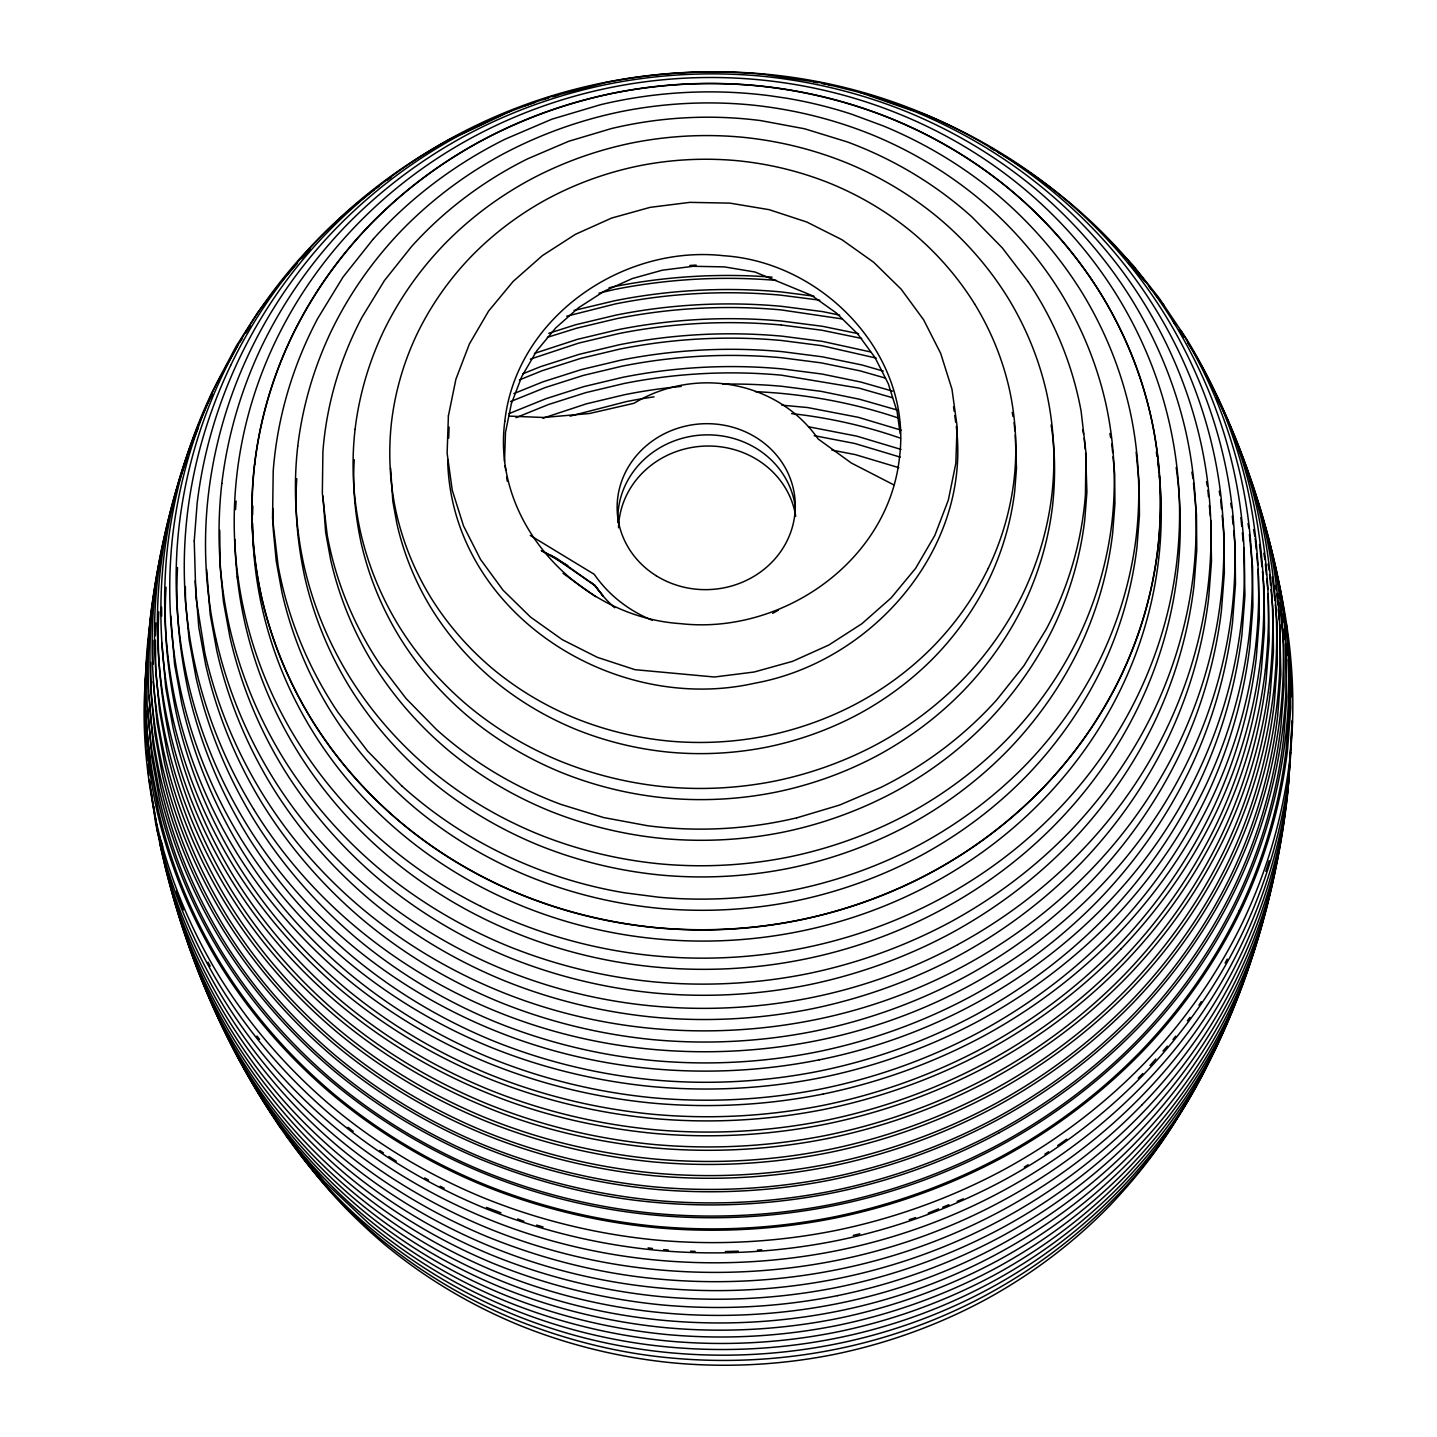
<?xml version="1.0" encoding="UTF-8"?>
<svg xmlns="http://www.w3.org/2000/svg" width="1437" height="1437" viewBox="0 0 1437 1437"><rect width="100%" height="100%" fill="white"/><g stroke="black" fill="none" stroke-linecap="round" stroke-linejoin="round"><path stroke-width="1.5" d="M1292.097 720.53L1288.612 783.201A580.71 540.671 -3.5 0 1 1241.514 944.54C1216.762 996.218 1183.334 1043.621 1143.457 1084.719A580.71 540.689 -3.5 0 1 1003.798 1190.303C951.492 1218.702 894.874 1239.017 836.514 1250.729A580.728 540.689 -3.5 0 1 657.625 1260.195C598.403 1254.752 539.989 1240.508 485.005 1217.804A580.728 540.689 -3.5 0 1 335.234 1127.56C291.298 1090.917 253.181 1047.286 223.22 998.535A580.71 540.689 -3.5 0 1 159.741 843.034M447.949 459.984L447.805 464.367C454.272 614.246 614.138 715.069 754.838 683.186C872.403 661.918 971.34 548.521 956.288 426.466M448.703 438.051L449.08 427.094M504.513 461.367L505.501 432.375L511.338 403.815L521.829 376.404L536.755 350.826L555.85 327.78L578.572 307.734L604.294 291.154L632.442 278.509L662.331 270.192L693.245 266.294L724.374 266.887L754.982 272.006L811.564 295.375L836.226 312.907L857.602 333.815L875.079 357.669L888.335 383.823L897.101 411.611L900.173 433.705M1286.851 791.356L1287.085 787.225M1288.324 784.458L1289.025 771.992M1290.839 752.575L1287.624 794.212A579.003 539.091 -3.5 0 1 1240.67 955.066C1215.989 1006.601 1182.669 1053.86 1142.9 1094.85A579.021 539.091 -3.5 0 1 1003.655 1200.111C951.492 1228.437 895.035 1248.681 836.855 1260.375A579.003 539.091 -3.5 0 1 658.487 1269.805C599.427 1264.38 541.21 1250.172 486.389 1227.539A579.003 539.091 -3.5 0 1 337.03 1137.565C293.238 1101.011 255.247 1057.524 225.358 1008.9A579.021 539.091 -3.5 0 1 162.076 853.865L155.537 822.521L150.759 789.398M147.257 654.086C141.724 706.07 145.766 758.736 156.741 809.767A582.129 542 -3.5 0 0 220.328 965.502C250.613 1014.217 288.693 1057.812 332.54 1094.778A582.129 542 -3.5 0 0 482.581 1185.148C537.779 1207.655 596.157 1221.881 655.506 1227.629A582.129 542 -3.5 0 0 834.681 1218.127C893.113 1206.128 949.695 1185.794 1002.272 1157.593A582.129 542 -3.5 0 0 1142.146 1051.83C1181.915 1010.427 1215.289 963.059 1240.382 911.399A582.129 542 -3.5 0 0 1287.534 749.791L1290.749 707.974L1290.408 666.085L1286.42 624.376M147.598 649.686L148.101 643.075A582.129 542 -3.5 0 1 148.658 638.693M145.927 673.971C141.239 723.188 145.909 772.908 156.112 821.174A583.494 543.258 -3.5 0 0 219.843 977.286C250.2 1026.108 288.37 1069.793 332.306 1106.849A583.494 543.258 -3.5 0 0 482.688 1197.452C538.031 1219.995 596.535 1234.257 656.008 1240.023A583.494 543.258 -3.5 0 0 835.615 1230.503C894.173 1218.486 950.899 1198.099 1003.583 1169.844A583.494 543.258 -3.5 0 0 1143.798 1063.829C1183.675 1022.336 1217.121 974.861 1242.269 923.093A583.494 543.258 -3.5 0 0 1289.546 761.089C1296.623 701.633 1291.899 641.423 1278.894 583.099A582.129 542 -3.5 0 0 1275.787 570.202M146.269 669.552L149.933 621.053A578.877 538.965 -3.5 0 1 156.615 579.776M155.879 622.922L155.43 635.819M158.788 611.875C156.471 654.625 160.908 697.502 169.782 739.337A564.346 525.439 -3.5 0 0 231.429 890.311C260.78 937.535 297.71 979.783 340.21 1015.636A564.346 525.439 -3.5 0 0 485.67 1103.239C539.18 1125.063 595.78 1138.84 653.296 1144.427A564.346 525.439 -3.5 0 0 827.011 1135.212C883.647 1123.572 938.505 1103.867 989.482 1076.529A564.346 525.439 -3.5 0 0 1125.081 973.999C1163.647 933.87 1195.997 887.94 1220.318 837.861A564.346 525.439 -3.5 0 0 1266.033 681.174L1269.158 640.633L1268.206 593.643M166.063 587.248C163.315 630.178 167.824 673.306 176.697 715.339A555.76 517.446 -3.5 0 0 237.41 864.014C266.312 910.519 302.686 952.138 344.521 987.435A555.76 517.446 -3.5 0 0 487.772 1073.708C540.474 1095.192 596.211 1108.771 652.865 1114.268A555.76 517.446 -3.5 0 0 823.922 1105.197C879.695 1093.737 933.727 1074.319 983.914 1047.393A555.76 517.446 -3.5 0 0 1117.447 946.426C1155.438 906.909 1187.285 861.679 1211.247 812.354A555.76 517.446 -3.5 0 0 1256.261 658.074L1259.333 618.144L1258.147 569.303M177.523 567.561C175.242 608.767 179.517 650.117 188.085 690.425A542.539 505.123 -3.5 0 0 247.344 835.562C275.563 880.971 311.075 921.602 351.921 956.054A542.539 505.123 -3.5 0 0 491.741 1040.28C543.204 1061.242 597.612 1074.499 652.901 1079.87A542.539 505.123 -3.5 0 0 819.898 1071.014C874.361 1059.823 927.081 1040.873 976.082 1014.594A542.539 505.123 -3.5 0 0 1106.454 916.034C1143.511 877.45 1174.622 833.28 1198.009 785.141A542.539 505.123 -3.5 0 0 1241.945 634.525L1244.945 595.547L1243.795 547.874M296.794 478.719C294.405 511.464 297.854 544.425 304.608 576.488A415.976 387.289 -3.5 0 0 350.035 687.766C371.68 722.577 398.893 753.724 430.22 780.147A415.976 387.289 -3.5 0 0 537.438 844.722C576.884 860.799 618.593 870.966 661.002 875.079A415.976 387.289 -3.5 0 0 789.021 868.289C830.784 859.703 871.217 845.172 908.777 825.018A415.976 387.289 -3.5 0 0 1008.738 749.449C1037.155 719.865 1060.991 686.024 1078.936 649.111A415.976 387.289 -3.5 0 0 1112.615 533.63L1114.932 503.74L1114.681 473.815L1113.046 456.786M354.274 459.732C352.388 487.466 355.316 515.344 361.028 542.485A355.999 331.462 -3.5 0 0 399.917 637.723C418.436 667.522 441.734 694.179 468.534 716.794A355.999 331.462 -3.5 0 0 560.304 772.046C594.056 785.805 629.765 794.517 666.049 798.038A355.999 331.462 -3.5 0 0 775.621 792.218C811.366 784.871 845.962 772.441 878.115 755.197A355.999 331.462 -3.5 0 0 963.652 690.514C987.991 665.205 1008.397 636.232 1023.737 604.636A355.999 331.462 -3.5 0 0 1052.567 505.806C1055.423 478.916 1055.423 451.631 1051.13 424.903M1265.35 670.019C1271.476 616.114 1268.637 561.4 1256.98 508.429A564.346 525.439 -3.5 0 0 1205.212 374.285M1270.29 692.688L1273.433 651.877L1273.092 611.012L1271.044 589.583M1282.558 827.011L1283.043 820.527M1285.001 811.995L1284.606 816.126A574.513 534.905 -3.5 0 1 1238.011 975.741C1213.529 1026.88 1180.46 1073.762 1140.996 1114.429A574.531 534.923 -3.5 0 1 1002.828 1218.881C951.06 1246.993 895.053 1267.075 837.322 1278.679A574.531 534.923 -3.5 0 1 660.337 1288.037C601.744 1282.648 543.958 1268.548 489.568 1246.095A574.531 534.923 -3.5 0 1 341.377 1156.821C297.908 1120.555 260.205 1077.391 230.549 1029.161A574.531 534.923 -3.5 0 1 167.77 875.331M1285.414 807.863L1286.223 799.619M1288.127 786.524L1286.295 805.187A576.955 537.187 -3.5 0 1 1239.502 965.466C1214.912 1016.821 1181.699 1063.901 1142.074 1104.748M223.31 373.279C246.428 325.049 277.61 280.79 314.847 242.422A542.126 504.764 -3.5 0 1 359.879 201.126M230.656 365.429C253.397 317.99 284.077 274.467 320.685 236.71A533.199 496.43 -3.5 0 1 448.919 139.784L504.261 113.631M1228.707 1015.438C1204.763 1065.374 1172.484 1111.178 1133.937 1150.893A561.113 522.439 -3.5 0 1 999.002 1252.902C948.438 1280.349 893.742 1299.982 837.358 1311.298A561.113 522.439 -3.5 0 1 664.505 1320.441C607.276 1315.196 550.838 1301.419 497.723 1279.487A561.113 522.439 -3.5 0 1 352.981 1192.279C310.536 1156.875 273.713 1114.717 244.757 1067.601A561.113 522.439 -3.5 0 1 194.013 956.503M1202.949 1072.469C1182.597 1113.675 1153.875 1150.301 1122.297 1183.495A541.408 504.082 -3.5 0 1 992.087 1281.912C943.319 1308.406 890.527 1327.339 836.118 1338.26A541.39 504.064 -3.5 0 1 669.355 1347.098C614.138 1342.014 559.694 1328.722 508.429 1307.562M212.425 394.492L209.389 400.222A560.304 521.685 -3.5 0 0 163.998 555.778C157.908 609.288 160.728 663.625 172.314 716.219A560.304 521.685 -3.5 0 0 233.512 866.116C262.666 912.998 299.327 954.958 341.521 990.542A560.304 521.685 -3.5 0 0 485.922 1077.516C539.073 1099.179 595.259 1112.867 652.38 1118.417A560.304 521.685 -3.5 0 0 824.838 1109.256C881.079 1097.706 935.541 1078.145 986.141 1051.004A560.304 521.685 -3.5 0 0 1120.77 949.21M988.279 568.28C974.573 596.499 956.341 622.383 934.607 644.997A318.026 296.094 -3.5 0 1 858.194 702.783C829.472 718.195 798.559 729.295 766.639 735.852A318.026 296.094 -3.5 0 1 668.744 741.043C636.34 737.899 604.438 730.122 574.279 717.835A318.026 296.094 -3.5 0 1 492.316 668.456C468.372 648.267 447.554 624.448 431.01 597.846A318.026 296.094 -3.5 0 1 396.271 512.758C389.696 482.922 388.098 452.08 391.565 421.706A318.026 296.094 -3.5 0 1 417.323 333.42C431.028 305.201 449.26 279.317 470.995 256.702A318.026 296.094 -3.5 0 1 547.407 198.917C576.129 183.505 607.043 172.404 638.962 165.848A318.026 296.094 -3.5 0 1 736.84 160.657C769.262 163.8 801.145 171.578 831.304 183.864A318.026 296.094 -3.5 0 1 913.285 233.243C937.229 253.433 958.03 277.251 974.573 303.854M1239.071 910.86C1214.049 962.395 1180.747 1009.654 1141.086 1050.95A580.674 540.653 -3.5 0 1 1001.553 1156.426C949.121 1184.573 892.664 1204.853 834.376 1216.834A580.674 540.653 -3.5 0 1 655.649 1226.3C596.463 1220.57 538.228 1206.379 483.155 1183.926A580.674 540.653 -3.5 0 1 333.492 1093.791C289.771 1056.913 251.78 1013.426 221.567 964.838A580.674 540.653 -3.5 0 1 158.142 809.48L150.634 768.328L146.664 726.709L146.538 711.315M1225.096 963.077L1227.198 959.126M1188.435 1097.922C1168.065 1137.421 1140.655 1172.915 1110.226 1205.158A522.439 486.407 -3.5 0 1 984.704 1300.054C937.517 1325.381 886.737 1343.613 834.304 1354.39A522.439 486.407 -3.5 0 1 673.504 1362.923C620.245 1357.767 567.849 1344.996 518.308 1324.806A522.421 486.407 -3.5 0 1 383.661 1243.688C350.61 1215.307 320.11 1183.495 295.986 1147.085M237.68 345.652L212.784 390.738A555.76 517.446 -3.5 0 0 167.77 545.036C161.734 598.115 164.519 652.003 176.015 704.166A555.76 517.446 -3.5 0 0 236.728 852.842C265.629 899.364 302.004 940.966 343.838 976.262A555.76 517.446 -3.5 0 0 487.089 1062.536C539.791 1084.019 595.529 1097.599 652.182 1103.095A555.76 517.446 -3.5 0 0 823.239 1094.024M239.997 342.024L242.314 338.396M245.817 332.953L250.451 325.678M1198.979 1005.289L1201.278 1001.679M276.281 288.101L258.085 311.973L236.243 346.119L217.364 381.739A549.904 511.985 -3.5 0 0 172.817 534.402C166.836 586.925 169.602 640.255 180.972 691.862A549.904 511.985 -3.5 0 0 241.039 838.974C269.653 884.994 305.632 926.164 347.035 961.102A549.904 511.985 -3.5 0 0 488.778 1046.459C540.923 1067.709 596.068 1081.145 652.129 1086.588A549.904 511.985 -3.5 0 0 821.371 1077.606C876.57 1066.272 930.026 1047.07 979.693 1020.432A549.904 511.985 -3.5 0 0 1111.825 920.524C1149.384 881.42 1180.909 836.657 1204.619 787.871A549.904 511.985 -3.5 0 0 1249.166 635.208C1255.13 582.686 1252.381 529.373 1241.011 477.749A549.904 511.985 -3.5 0 0 1180.927 330.636M280.179 282.999L297.19 263.528M1173.023 1039.616L1175.628 1036.185M1187.375 1020.791L1189.98 1017.36M373.458 238.776L342.994 277.107L317.667 318.547A438.824 408.575 -3.5 0 0 273.21 470.941L272.563 518.452L278.095 565.639A438.824 408.575 -3.5 0 0 338.072 712.483L367.531 751.03L401.785 785.931M301.519 258.714L310.158 249.086M1120.77 949.21C1159.048 909.352 1191.165 863.763 1215.325 814.043A560.304 521.685 -3.5 0 0 1260.698 658.487C1266.805 604.977 1263.985 550.64 1252.399 498.046A560.304 521.685 -3.5 0 0 1191.201 348.149L1187.591 342.778M1150.013 1065.5L1155.797 1059.051M1163.036 1050.986L1167.383 1046.154M957.743 944.666C911.759 969.598 862.02 987.47 810.755 997.763A510.243 475.072 -3.5 0 1 653.566 1006.08C601.528 1001.302 550.227 988.764 501.908 968.825A510.243 475.072 -3.5 0 1 370.297 889.539C331.696 857.332 298.213 819 271.88 776.16A510.243 475.054 -3.5 0 1 216.125 639.537M999.272 1132.697C947.163 1160.97 890.778 1181.214 832.634 1192.89A578.446 538.57 -3.5 0 1 654.446 1202.32C595.403 1197.093 537.456 1182.256 482.527 1160.09A578.877 538.965 -3.5 0 1 333.33 1070.224C289.735 1033.454 251.87 990.111 221.747 941.666A578.877 538.965 -3.5 0 1 158.519 786.811L151.029 745.767L147.077 704.292L146.718 662.637M511.734 110.631L458.78 135.653A510.243 475.054 -3.5 0 0 336.078 228.411C301.016 264.516 271.683 306.189 249.912 351.58A510.243 475.072 -3.5 0 0 208.545 493.34C202.725 542.054 205.311 591.703 216.107 639.537M534.366 353.412L577.476 339.33L617.515 329.774A533.702 496.897 -3.5 0 1 781.782 321.062L822.593 326.325L858.572 333.725M522.727 373.871L540.563 366.651L579.345 354.292L619.06 344.808A529.391 492.891 -3.5 0 1 781.997 336.168L822.485 341.395L870.571 351.939M519.404 379.925L542.198 370.692L580.656 358.424L620.012 349.047A524.667 488.49 -3.5 0 1 781.494 340.479L821.623 345.652L876.175 358.082M513.871 393.594L542.881 381.847L581.338 369.596L620.694 360.202A524.667 488.49 -3.5 0 1 782.177 351.652L822.305 356.807L861.823 364.944L883.288 371.105M510.422 401.641L545.216 387.559L583.171 375.452L622.023 366.184A517.985 482.275 -3.5 0 1 781.459 357.723L821.084 362.842L860.098 370.854L885.533 378.147M509.057 413.622L545.898 398.714L583.853 386.607L622.706 377.338A517.985 482.275 -3.5 0 1 782.141 368.896L821.766 373.997L860.781 382.026L892.575 391.133M515.991 417.682L548.305 404.587L585.757 392.642L624.089 383.499A511.123 475.881 -3.5 0 1 781.405 375.165L859.003 388.116L892.467 397.708M542.917 418.203L586.44 403.815L624.772 394.672A511.123 475.881 -3.5 0 1 681.228 386.427M928.212 1213.079L938.541 1208.894M942.69 1207.224L948.887 1204.709M957.15 1201.368L963.347 1198.853M506.165 112.894L548.629 97.303L605.767 82.556A510.243 475.072 -3.5 0 1 762.939 74.239L821.299 82.861L867.517 94.375M530.379 359.124L578.662 343.12L618.395 333.653A528.996 492.514 -3.5 0 1 781.333 325.013M525.331 105.655L535.031 102.35M547.389 337.336L576.794 328.157L616.832 318.619A533.307 496.537 -3.5 0 1 781.117 309.907L842.118 318.924M566.735 316.194L615.359 303.925A537.636 500.561 -3.5 0 1 780.83 295.16L819.791 300.171M548.754 333.312L575.716 324.726L616.042 315.098A537.636 500.561 -3.5 0 1 781.512 306.315L822.629 311.613L839.693 315.134M909.244 1219.672L915.638 1217.624M542.809 99.71L548.718 97.95M552.652 96.782L558.562 95.022M570.004 416.155L626.334 401.606A503.004 468.318 -3.5 0 1 654.033 396.846M796.709 817.869L839.657 805.043L880.665 787.53A387.002 360.328 -3.5 0 0 996.991 699.568L1023.88 665.78L1046.226 629.244A387.002 360.328 -3.5 0 0 1085.42 494.831L1085.995 452.942L1081.127 411.323A387.002 360.328 -3.5 0 0 1028.227 281.814M609.037 287.795L613.33 286.771A544.336 506.794 -3.5 0 1 772.046 277.143M599.013 293.166L613.958 289.591A541.174 503.848 -3.5 0 1 776.16 280.377M574.046 310.446L614.641 300.764A541.174 503.848 -3.5 0 1 781.207 291.927L813.881 296.148M823.239 1094.024C879.013 1082.564 933.044 1063.146 983.231 1036.239A555.76 517.446 -3.5 0 0 1116.765 935.271C1154.755 895.736 1186.603 850.506 1210.565 801.199A555.76 517.446 -3.5 0 0 1255.579 646.901C1261.614 593.822 1258.83 539.935 1247.334 487.772A555.76 517.446 -3.5 0 0 1186.621 339.096L1158.491 297.208L1133.254 265.576L1102.125 233.081M827.748 1138.481C884.761 1126.77 939.96 1106.939 991.261 1079.421A568.01 528.834 -3.5 0 0 1127.74 976.226C1166.557 935.828 1199.105 889.611 1223.606 839.208A568.01 528.834 -3.5 0 0 1269.607 681.515C1275.769 627.268 1272.931 572.195 1261.183 518.883A567.992 528.834 -3.5 0 0 1216.367 397.277M853.273 1235.407L859.811 1233.844M837.502 1295.653C894.604 1283.924 949.911 1264.057 1001.302 1236.485A568.998 529.768 -3.5 0 0 1138.032 1133.11C1176.903 1092.659 1209.523 1046.352 1234.06 995.859A568.998 529.768 -3.5 0 0 1277.78 855.033M819.198 1059.841C873.678 1048.92 926.524 1029.934 975.382 1003.439A542.126 504.764 -3.5 0 0 1105.754 904.861C1143.008 866.511 1174.173 822.233 1197.308 774.004A542.144 504.764 -3.5 0 0 1241.245 623.371C1247.442 571.621 1244.693 518.883 1233.215 468.049A542.126 504.764 -3.5 0 0 1173.957 322.894M508.914 416.101L543.581 417.484L589.386 413.515L634.04 403.276A132.958 123.78 -3.5 0 1 818.156 438.986L851.189 462.93L893.67 484.808M781.872 405.18L807.666 407.551L858.356 417.323L901.161 430.166M781.351 325.013L821.82 330.223L861.679 338.431M791.589 413.605C828.646 417.682 865.29 425.891 900.496 438.195M648.087 1247.909L652.524 1248.484M787.242 77.849L791.302 78.442M813.629 81.981L817.671 82.735M821.695 83.472L825.736 84.226M814.204 435.662L854.674 443.458L900.263 457.128M831.933 450.104L855.356 454.631L898.79 467.654M808.6 426.789L856.811 436.147L900.963 449.404M827.748 84.603L831.754 85.501M897.335 410.066L859.685 399.288L821.192 391.367L782.087 386.319A511.123 475.881 -3.5 0 0 722.901 384.128M536.648 1225.114L543.06 1226.964M869.475 94.968L925.266 114.529A533.199 496.43 -3.5 0 1 1062.787 197.39C1103.131 231.034 1138.122 271.09 1165.641 315.853A533.199 496.43 -3.5 0 1 1223.911 458.619C1235.227 508.608 1237.886 560.502 1231.832 611.39A533.199 496.43 -3.5 0 1 1188.579 759.526C1165.856 806.983 1135.176 850.506 1098.551 888.246A533.199 496.43 -3.5 0 1 970.316 985.171C922.285 1011.271 870.301 1029.916 816.719 1040.675A533.199 496.43 -3.5 0 1 652.47 1049.369C598.097 1044.358 544.479 1031.281 493.987 1010.445A533.199 496.43 -3.5 0 1 356.466 927.583C316.122 893.922 281.131 853.865 253.613 809.103M859.362 92.202L914.615 111.475A510.243 475.072 -3.5 0 1 1046.226 190.78C1084.827 222.969 1118.309 261.318 1144.642 304.141A510.243 475.054 -3.5 0 1 1200.398 440.764C1211.229 488.616 1213.78 538.264 1207.978 586.961A510.243 475.072 -3.5 0 1 1166.61 728.721C1144.858 774.13 1115.489 815.767 1080.444 851.89A510.243 475.054 -3.5 0 1 957.725 944.648M898.79 418.185C860.799 405.27 821.228 397.169 781.279 393.397A503.004 468.318 -3.5 0 0 755.431 391.672M486.424 1207.421L500.974 1212.81M517.625 1218.971L523.858 1221.288M541.354 550.587L557.089 558.598L594.954 585.506A132.958 123.78 -3.5 0 0 614.641 607.725M541.533 550.73L567.777 565.567M551.107 555.293L594.954 585.506L602.983 595.87L594.954 585.506L590.05 581.716M530.253 535.426L594.271 574.333A132.958 123.78 -3.5 0 0 652.254 620.263M563.017 573.327L595.636 596.66M1069.397 202.419C1110.406 236.656 1145.99 277.359 1173.957 322.894M1128.027 262.324L1145.145 281.76M1149.169 286.807L1151.863 290.166M1154.54 293.525L1163.934 305.309M256.936 1036.059L259.594 1039.418M286.466 1136.074L324.78 1182.076L368.77 1223.444A541.39 504.064 -3.5 0 0 508.429 1307.562M1028.245 281.796L1002.254 247.829L972.041 217.041A387.002 360.328 -3.5 0 0 847.237 141.904L804.648 128.791L760.622 120.582A387.002 360.328 -3.5 0 0 611.623 128.504L568.675 141.293L527.648 158.824A387.002 360.328 -3.5 0 0 411.341 246.787L384.433 280.574L362.088 317.11A387.002 360.328 -3.5 0 0 322.912 451.523L322.337 493.412L327.205 535.031A387.002 360.328 -3.5 0 0 380.104 664.541L406.078 698.526L436.291 729.313A387.002 360.328 -3.5 0 0 561.077 804.451L603.666 817.563L647.692 825.754A387.002 360.328 -3.5 0 0 796.709 817.833M1173.131 321.259L1175.538 324.852M1179.148 330.223L1183.98 337.39M278.76 1123.285L282.353 1128.656M284.76 1132.23C310.176 1171.927 342.653 1206.685 378.398 1237.275A529.355 492.855 -3.5 0 0 514.823 1319.453C565.046 1339.733 618.036 1353.277 672.049 1358.073A528.96 492.496 -3.5 0 0 834.987 1349.433C888.156 1338.781 939.708 1320.244 987.381 1294.396A528.96 492.496 -3.5 0 0 1114.573 1198.224C1156.066 1156.156 1187.968 1105.736 1213.726 1052.8A541.39 504.064 -3.5 0 0 1233.126 1006.187M280.754 1128.027L270.156 1111.519A535.408 498.495 -3.5 0 1 265.683 1104.065M166.261 740.019C154.244 686.796 151.388 631.562 157.836 577.387A567.597 528.457 -3.5 0 1 187.493 457.792M165.255 863.134L167.339 873.301M1283.816 618.054L1284.606 622.383M1280.978 604.977L1281.768 609.288M1278.194 594.11L1278.966 598.403M1275.427 585.434L1276.218 589.727M1272.302 576.794L1274.942 600.45M1268.045 563.951L1269.212 570.309M1263.806 553.281L1264.955 559.586M1259.531 544.515L1262.027 566.771M1253.603 529.57L1254.806 536.145M1248.017 523.553L1248.807 527.9M1230.737 503.381L1231.491 507.584M1219.259 491.185L1220.049 495.549M1206.523 481.718L1207.296 485.975M1191.866 472.108L1193.069 478.701M1109.903 433.471L1110.675 437.692M1082.869 429.932L1083.642 434.172M1012.241 412.401L1012.995 416.496M205.563 664.307L198.791 627.233L195.145 580.889M169.961 879.57L171.129 885.964A572.16 532.714 -3.5 0 0 174.182 898.646M159.633 836.657L160.423 840.968M162.381 851.728L164.734 864.661A577.369 537.564 -3.5 0 0 227.8 1019.12C257.852 1067.44 295.627 1110.675 339.096 1147.337A577.369 537.564 -3.5 0 0 487.915 1236.97C542.683 1259.099 600.486 1273.865 659.385 1279.11A576.955 537.169 -3.5 0 0 837.124 1269.661C895.107 1258.058 951.348 1237.85 1003.331 1209.649A576.955 537.169 -3.5 0 0 1142.074 1104.748M154.909 814.869L157.872 833.406M953.575 406.905L954.168 411.251M954.779 415.598L955.677 422.119M505.123 465.786L505.734 470.204M506.65 476.833L507.261 481.251M153.849 806.588L154.567 812.803M149.789 781.081L150.274 785.231M237.321 576.093L237.788 580.44M1291.073 677.402L1292.186 697.214M1285.414 628.921L1286.043 635.495M1286.887 644.261L1287.929 655.2M1288.342 659.583L1289.33 707.938L1286.115 749.665A580.674 540.653 -3.5 0 1 1239.071 910.86M1282.558 613.617L1283.385 622.347M1284.013 628.885L1285.055 639.806M1285.468 644.171L1286.851 696.747L1283.654 738.331A578.877 538.965 -3.5 0 1 1236.772 899.023C1211.822 950.396 1178.627 997.512 1139.074 1038.682A578.877 538.965 -3.5 0 1 999.99 1143.834C947.702 1171.891 891.443 1192.099 833.334 1204.044A578.877 538.965 -3.5 0 1 655.164 1213.493C596.157 1207.781 538.121 1193.626 483.209 1171.245A578.877 538.965 -3.5 0 1 334.013 1081.378C290.418 1044.627 252.553 1001.284 222.43 952.839A578.877 538.965 -3.5 0 1 159.202 797.966L151.711 756.94L147.688 706.681M1279.756 602.714L1283.69 644.045L1284.049 685.539L1280.852 726.96A576.704 536.935 -3.5 0 1 1234.132 887.06C1209.289 938.253 1176.22 985.171 1136.811 1026.198A576.704 536.953 -3.5 0 1 998.248 1130.955C946.157 1158.905 890.096 1179.041 832.221 1190.932A576.704 536.935 -3.5 0 1 654.715 1200.344C595.942 1194.65 538.103 1180.549 483.407 1158.276A576.704 536.953 -3.5 0 1 334.767 1068.733C291.334 1032.107 253.613 988.925 223.597 940.678A576.704 536.953 -3.5 0 1 160.603 786.38L153.148 745.498L149.143 695.436M1276.81 594.038L1277.834 604.851M1278.247 609.18L1279.289 620.012M1279.702 624.341L1280.87 674.312L1277.691 715.572A574.171 534.582 -3.5 0 1 1231.186 874.971C1206.433 925.931 1173.526 972.651 1134.296 1013.48A574.171 534.582 -3.5 0 1 996.326 1117.788C944.468 1145.612 888.659 1165.658 831.035 1177.514A574.171 534.582 -3.5 0 1 654.302 1186.872C595.78 1181.196 538.192 1167.167 483.748 1144.984A574.171 534.582 -3.5 0 1 335.755 1055.836C292.519 1019.372 254.96 976.388 225.088 928.338A574.171 534.582 -3.5 0 1 162.363 774.741L154.945 734.038L151.011 692.885L150.759 662.439M1275.337 604.761L1276.99 622.005L1277.331 663.104L1274.17 704.148A571.279 531.888 -3.5 0 1 1227.899 862.739C1203.272 913.429 1170.526 959.916 1131.494 1000.547A571.279 531.888 -3.5 0 1 994.224 1104.334C942.636 1132.015 887.096 1151.953 829.76 1163.736A571.279 531.888 -3.5 0 1 653.925 1173.059C595.708 1167.419 538.408 1153.462 484.233 1131.386A571.279 531.888 -3.5 0 1 336.994 1042.687C293.974 1006.421 256.594 963.634 226.866 915.836A571.279 531.888 -3.5 0 1 164.483 763.011L157.082 722.506L153.184 681.569M1269.607 574.584L1270.631 585.29M1265.368 563.843L1266.374 574.495M1266.787 578.752L1267.793 589.386M1262.458 571.243L1264.147 589.08L1264.488 629.388L1261.399 669.642A560.304 521.685 -3.5 0 1 1216.007 825.197C1191.866 874.917 1159.731 920.524 1121.453 960.365A560.304 521.685 -3.5 0 1 986.824 1062.159C936.223 1089.3 881.761 1108.879 825.521 1120.429A560.304 521.685 -3.5 0 1 653.063 1129.572C595.942 1124.039 539.755 1110.334 486.604 1088.689A560.304 521.685 -3.5 0 1 342.204 1001.697C300.01 966.113 263.348 924.171 234.195 877.271A560.304 521.685 -3.5 0 1 172.997 727.373L165.74 687.658L161.878 643.04M1255.202 538.336L1256.261 549.383M1256.674 553.82L1257.734 564.885M1249.418 534.456L1252.561 567.292L1252.884 606.863L1249.849 646.363A549.904 511.985 -3.5 0 1 1205.302 799.026C1181.609 847.83 1150.067 892.575 1112.507 931.697A549.904 511.985 -3.5 0 1 980.375 1031.586C930.709 1058.225 877.253 1077.445 822.054 1088.779A549.904 511.985 -3.5 0 1 652.811 1097.76C596.75 1092.318 541.605 1078.882 489.442 1057.632A549.904 511.985 -3.5 0 1 347.718 972.256C306.315 937.337 270.336 896.167 241.721 850.147A549.904 511.985 -3.5 0 1 181.655 703.034L174.542 664.056L170.716 615.844M1240.921 517.643L1241.748 526.283M1242.358 532.768L1243.185 541.408M1232.299 516.081L1233.108 524.577M1233.718 530.954L1235.137 545.826L1235.461 584.212L1232.515 622.544A533.594 496.807 -3.5 0 1 1189.297 770.681C1166.287 818.03 1135.697 861.446 1099.251 899.4A533.594 496.807 -3.5 0 1 971.035 996.326C922.841 1022.192 870.984 1040.819 817.419 1051.83A533.594 496.807 -3.5 0 1 653.188 1060.542C598.798 1055.261 545.288 1042.22 494.687 1021.599A533.594 496.807 -3.5 0 1 357.148 938.756C316.966 904.879 282.065 864.93 254.295 820.276A533.594 496.807 -3.5 0 1 196.025 677.528L189.127 639.699L185.481 601.456L185.355 586.53M1220.66 499.932L1221.504 508.752M1222.133 515.362L1224.019 535.211L1224.342 572.842L1221.45 610.42A522.978 486.927 -3.5 0 1 1179.094 755.593C1156.551 802.008 1126.554 844.561 1090.827 881.761A522.978 486.927 -3.5 0 1 965.161 976.765C917.938 1002.11 867.104 1020.378 814.599 1031.155A522.978 486.927 -3.5 0 1 653.637 1039.705C600.325 1034.532 547.892 1021.743 498.28 1001.535A522.978 486.927 -3.5 0 1 363.489 920.345C324.115 887.132 289.897 847.974 262.684 804.217A522.978 486.927 -3.5 0 1 205.563 664.307M1207.888 490.251L1208.517 496.717M1209.325 505.321L1210.367 516.081M1210.762 520.392L1211.481 561.436L1208.661 598.115A510.62 475.413 -3.5 0 1 1167.311 739.875C1145.289 785.177 1116.028 826.742 1081.127 863.062A510.62 475.413 -3.5 0 1 958.443 955.803C912.333 980.555 862.685 998.392 811.438 1008.918A510.62 475.413 -3.5 0 1 654.284 1017.252C602.229 1012.205 551.036 999.721 502.591 979.998A510.62 475.413 -3.5 0 1 370.997 900.712C332.54 868.289 299.13 830.065 272.563 787.332A510.62 475.413 -3.5 0 1 216.789 650.727L210.197 614.533L206.623 569.303M1193.5 483.155L1196.464 514.266L1196.77 549.994L1194.021 585.649A496.358 462.139 -3.5 0 1 1153.821 723.44C1132.428 767.484 1103.957 807.881 1070.062 843.178A496.358 462.139 -3.5 0 1 950.791 933.349C905.957 957.401 857.709 974.735 807.899 984.974A496.358 462.139 -3.5 0 1 655.128 993.075C604.528 988.171 554.754 976.028 507.674 956.862A496.358 462.139 -3.5 0 1 379.745 879.803C342.383 848.279 309.907 811.115 284.077 769.567A496.358 462.139 -3.5 0 1 229.866 636.789L223.436 601.6L220.059 566.034L219.753 530.325M1136.164 452.17L1139.164 483.712L1139.433 515.38L1136.99 547.012A440.171 409.832 -3.5 0 1 1101.335 669.211C1082.366 708.279 1057.129 744.097 1027.06 775.405A440.171 409.832 -3.5 0 1 921.297 855.356C881.546 876.696 838.759 892.054 794.571 901.143A440.171 409.832 -3.5 0 1 659.08 908.328C614.228 903.981 570.076 893.221 528.331 876.211A440.189 409.832 -3.5 0 1 414.88 807.863C381.739 779.914 352.945 746.953 330.025 710.129A440.171 409.832 -3.5 0 1 281.957 592.367L276.263 561.166L273.246 529.624L273.084 508.5M1111.825 443.997L1112.651 452.529M1084.234 438.429L1085.24 449.116M1085.653 453.391L1086.911 492.029L1084.755 519.925A388.206 361.441 -3.5 0 1 1053.321 627.682C1036.58 662.134 1014.324 693.73 987.812 721.338A388.206 361.441 -3.5 0 1 894.532 791.859C859.47 810.666 821.73 824.227 782.77 832.239A388.206 361.441 -3.5 0 1 663.283 838.561C623.712 834.735 584.787 825.233 547.964 810.234A388.188 361.423 -3.5 0 1 447.913 749.97C418.688 725.326 393.289 696.262 373.099 663.768A388.206 361.441 -3.5 0 1 330.69 559.909L325.66 532.391L322.948 495.981M1014.109 422.64L1014.899 430.92M1015.294 435.07L1016.48 468.318L1014.72 491.167A318.026 296.094 -3.5 0 1 988.961 579.452C975.256 607.671 957.024 633.555 935.289 656.17A318.026 296.094 -3.5 0 1 858.877 713.938C830.155 729.349 799.241 740.45 767.322 747.024A318.026 296.094 -3.5 0 1 669.426 752.216C637.022 749.072 605.121 741.294 574.962 729.008A318.026 296.094 -3.5 0 1 492.999 679.629C469.055 659.439 448.236 635.621 431.693 609.001A318.026 296.094 -3.5 0 1 396.953 523.93L392.84 501.387L390.595 468.193M146.448 751.335L147.292 760.119M147.706 764.52L148.765 775.495M149.179 779.896L157.765 832.167A582.488 542.324 -3.5 0 0 221.388 987.991C251.691 1036.742 289.807 1080.355 333.653 1117.357A582.488 542.342 -3.5 0 0 483.802 1207.781C539.037 1230.288 597.451 1244.532 656.817 1250.28A582.488 542.342 -3.5 0 0 836.118 1240.778C894.586 1228.761 951.204 1208.409 1003.798 1180.19A582.488 542.342 -3.5 0 0 1143.762 1074.373C1183.567 1032.952 1216.959 985.548 1242.071 933.852A582.488 542.342 -3.5 0 0 1289.24 772.154L1292.402 721.482M161.591 607.204L161.662 616.15M155.465 640.13L155.717 670.235L159.597 710.938L166.943 751.21A567.992 528.834 -3.5 0 0 228.986 903.154C258.534 950.701 295.699 993.218 338.467 1029.287A568.01 528.834 -3.5 0 0 484.862 1117.465C538.749 1139.433 595.708 1153.3 653.601 1158.923A567.992 528.834 -3.5 0 0 828.43 1149.654C885.443 1137.942 940.642 1118.094 991.943 1090.575A568.01 528.834 -3.5 0 0 1128.422 987.381C1167.239 947.001 1199.787 900.765 1224.288 850.363A568.01 528.834 -3.5 0 0 1270.29 692.688M152.843 640.471L153.041 664.271M146.089 731.487L146.143 735.906M149.232 634.31A582.129 542 -3.5 0 1 149.861 629.927M617.928 522.619A89.094 82.951 -3.5 0 1 699.478 435.213A89.094 82.951 -3.5 0 1 795.344 507.387M1176.184 467.474A472.809 440.207 -3.5 0 1 742.193 967.855A472.809 440.207 -3.5 0 1 234.932 539.486M235.542 509.614A472.809 440.207 -3.5 0 1 236.117 501.082M618.539 527.738A89.094 82.951 -3.5 0 1 702.136 446.224A89.094 82.951 -3.5 0 1 795.703 516.206M778.387 610.06A132.958 123.78 -3.5 0 1 772.693 613.348M1159.354 475.629A454.469 423.125 -3.5 0 1 728.595 940.409A454.469 423.125 -3.5 0 1 252.553 523.391M252.607 514.751A454.469 423.125 -3.5 0 1 252.84 506.111M1156.318 452.08A454.469 423.125 -3.5 0 1 1156.983 456.355M1157.881 462.768A454.469 423.125 -3.5 0 1 1158.905 471.336M988.279 568.28A318.026 296.094 -3.5 0 0 1014.037 479.994C1017.486 449.619 1015.887 418.796 1009.313 388.942A318.026 296.094 -3.5 0 0 974.573 303.854M253.63 809.103A533.199 496.43 -3.5 0 1 195.342 666.337C184.026 616.347 181.367 564.454 187.421 513.566A533.199 496.43 -3.5 0 1 230.656 365.429M401.803 785.913A438.824 408.575 -3.5 0 0 543.294 871.145L559.155 876.714A422.55 393.415 -3.5 0 0 624.736 892.826L658.397 897.173A440.171 409.832 -3.5 0 0 793.889 889.97C838.076 880.899 880.863 865.523 920.614 844.202A440.171 409.832 -3.5 0 0 1026.377 764.233C1056.446 732.924 1081.684 697.107 1100.67 658.038A440.171 409.832 -3.5 0 0 1136.308 535.839C1141.104 493.807 1138.894 451.128 1129.787 409.796A440.171 409.832 -3.5 0 0 1081.702 292.052C1058.8 255.211 1030.006 222.25 996.865 194.3A440.189 409.832 -3.5 0 0 883.414 125.971L851.89 114.295A422.55 393.415 -3.5 0 0 786.326 98.183L769.549 95.704A438.824 408.575 -3.5 0 0 600.594 104.685L551.898 119.181L505.375 139.048A438.824 408.575 -3.5 0 0 373.494 238.793M159.866 560.376A576.704 536.935 -3.5 0 0 151.37 610.096C145.101 665.169 147.993 721.087 159.92 775.226A576.704 536.953 -3.5 0 0 222.915 929.505C252.912 977.771 290.651 1020.953 334.085 1057.578A576.704 536.953 -3.5 0 0 482.724 1147.103C537.42 1169.395 595.259 1183.477 654.033 1189.189A576.704 536.935 -3.5 0 0 831.538 1179.777C889.431 1167.886 945.474 1147.732 997.565 1119.8A576.704 536.953 -3.5 0 0 1136.128 1015.025C1175.538 974.017 1208.589 927.081 1233.467 875.905A576.704 536.935 -3.5 0 0 1280.169 715.806C1286.438 660.733 1283.546 604.797 1271.619 550.676A576.704 536.953 -3.5 0 0 1249.813 479.383M151.442 613.348A580.261 540.24 -3.5 0 0 148.855 632.046C142.227 687.425 145.173 743.881 157.441 798.307A580.261 540.258 -3.5 0 0 220.885 953.647C250.81 1002.397 288.909 1045.956 332.791 1082.6A580.261 540.258 -3.5 0 0 482.473 1172.754C537.402 1195.476 595.762 1209.667 654.949 1215.145A580.261 540.258 -3.5 0 0 833.694 1205.661C892 1193.985 948.564 1173.652 1000.853 1145.289A580.261 540.258 -3.5 0 0 1140.385 1039.777C1180.262 998.733 1213.618 951.348 1238.389 899.724A580.261 540.24 -3.5 0 0 1285.414 738.51C1292.043 683.114 1289.097 626.658 1276.828 572.249A580.261 540.258 -3.5 0 0 1266.5 533.774M152.124 609.216A580.261 540.24 -3.5 0 1 152.825 605.067M153.561 600.935A580.261 540.24 -3.5 0 1 154.334 596.822M1263.931 525.78A580.261 540.258 -3.5 0 1 1265.871 531.78M148.011 649.722A583.494 543.258 -3.5 0 1 148.586 645.321M1278.319 583.242A583.494 543.258 -3.5 0 1 1280.888 594.02M223.31 373.279A542.144 504.764 -3.5 0 0 179.356 523.912C173.176 575.662 175.925 628.4 187.385 679.252A542.126 504.764 -3.5 0 0 246.661 824.389C274.611 869.924 310.23 910.627 351.221 944.863A542.126 504.764 -3.5 0 0 491.059 1029.108C542.378 1050.321 596.912 1063.596 652.2 1068.697A542.126 504.764 -3.5 0 0 819.198 1059.841M361.477 199.833A542.126 504.764 -3.5 0 1 374.356 189.702M375.991 188.463A542.126 504.764 -3.5 0 1 379.278 186.002M387.577 179.948A542.126 504.764 -3.5 0 1 390.918 177.559M990.632 147.975A542.126 504.764 -3.5 0 1 994.188 150.023M997.745 152.088A542.126 504.764 -3.5 0 1 1001.266 154.172M1003.026 155.214A542.126 504.764 -3.5 0 1 1069.397 202.419M197.929 428.657A563.933 525.062 -3.5 0 0 160.746 566.555C154.298 620.389 157.154 675.264 169.099 728.146A563.933 525.062 -3.5 0 0 230.746 879.121C259.828 926.488 296.866 968.843 339.509 1004.445A563.933 525.062 -3.5 0 0 484.97 1092.066C538.336 1114.34 595.169 1127.488 652.614 1133.272A564.346 525.439 -3.5 0 0 826.329 1124.039C882.965 1112.418 937.822 1092.695 988.8 1065.356A564.346 525.439 -3.5 0 0 1124.399 962.826C1162.964 922.698 1195.315 876.768 1219.636 826.688A564.346 525.439 -3.5 0 0 1265.35 670.019M175.709 494.831A571.279 531.888 -3.5 0 0 155.322 588.254C149.107 642.824 151.981 698.22 163.782 751.838A571.279 531.888 -3.5 0 0 226.202 904.663C255.912 952.48 293.292 995.248 336.312 1031.532A571.279 531.888 -3.5 0 0 483.55 1120.213C537.725 1142.307 595.026 1156.264 653.242 1161.904A571.279 531.888 -3.5 0 0 829.077 1152.582C886.413 1140.798 941.953 1120.842 993.542 1093.162A571.279 531.888 -3.5 0 0 1130.811 989.392C1169.844 948.761 1202.589 902.274 1227.216 851.566A571.279 531.888 -3.5 0 0 1273.487 692.975C1279.702 638.423 1276.828 583.027 1265.009 529.409A571.279 531.888 -3.5 0 0 1235.084 438.626M166.261 740.019A567.579 528.457 -3.5 0 0 228.303 891.982C257.582 939.654 294.854 982.261 337.767 1018.114A567.579 528.457 -3.5 0 0 484.179 1106.292C537.887 1128.728 595.08 1141.948 652.919 1147.768A567.992 528.834 -3.5 0 0 827.748 1138.481M1258.165 505.195A578.446 538.57 -3.5 0 1 1274.385 561.436C1286.654 615.683 1289.546 671.959 1282.972 727.176A578.446 538.57 -3.5 0 1 1236.071 887.886C1211.409 939.367 1178.124 986.572 1138.391 1027.527A578.446 538.57 -3.5 0 1 999.272 1132.679M166.854 528.385A574.171 534.582 -3.5 0 0 153.166 599.157C146.915 653.997 149.807 709.68 161.68 763.568A574.171 534.582 -3.5 0 0 224.406 917.165C254.277 965.233 291.837 1008.217 335.072 1044.681A574.171 534.582 -3.5 0 0 483.066 1133.811C537.51 1156.013 595.098 1170.041 653.619 1175.717A574.171 534.582 -3.5 0 0 830.352 1166.341C887.976 1154.504 943.786 1134.44 995.643 1106.634A574.171 534.582 -3.5 0 0 1133.613 1002.325C1172.843 961.479 1205.751 914.758 1230.503 863.799A574.171 534.582 -3.5 0 0 1277.008 704.417C1283.241 649.578 1280.367 593.894 1268.494 540.007A574.171 534.582 -3.5 0 0 1239.287 450.769M210.179 966.149A581.141 541.084 -3.5 0 1 208.06 962.233M183.469 909.926A581.141 541.084 -3.5 0 1 176.374 891.281M162.704 846.914A581.141 541.084 -3.5 0 1 161.088 840.501M444.159 1188.237A581.141 541.084 -3.5 0 1 440.225 1186.243M428.549 1180.064A581.141 541.084 -3.5 0 1 424.687 1177.963M396.307 1161.24A581.141 541.084 -3.5 0 1 388.924 1156.516M383.445 1152.905A581.141 541.084 -3.5 0 1 379.799 1150.462M353.251 1131.35A581.141 541.084 -3.5 0 1 348.077 1127.344M761.7 1249.795A581.141 541.066 -3.5 0 1 757.425 1250.1M738.187 1251.16A581.141 541.066 -3.5 0 1 725.344 1251.537M695.077 1251.358A581.141 541.066 -3.5 0 1 690.586 1251.214M668.151 1249.974A581.141 541.066 -3.5 0 1 663.678 1249.633M1142.774 1073.547A581.141 541.084 -3.5 0 1 1138.212 1078.199M1066.703 1139.182A581.141 541.084 -3.5 0 1 1057.704 1145.54M1048.579 1151.738A581.141 541.084 -3.5 0 1 1044.897 1154.162M1028.102 1164.778A581.141 541.084 -3.5 0 1 1024.312 1167.06M1269.176 860.709A581.141 541.084 -3.5 0 1 1265.817 871.307M689.814 265.486A543.922 506.435 -3.5 0 1 696.119 265.109M276.353 1119.71A529.355 492.855 -3.5 0 1 273.03 1114.196M175.278 902.849A572.16 532.714 -3.5 0 0 233.638 1039.041C263.402 1086.911 300.836 1129.751 343.91 1166.09A572.16 532.714 -3.5 0 0 491.382 1254.914C545.647 1277.026 603.037 1291.019 661.343 1296.677A572.16 532.714 -3.5 0 0 837.448 1287.336C894.874 1275.535 950.504 1255.543 1002.164 1227.827A572.16 532.714 -3.5 0 0 1139.649 1123.878C1178.753 1083.193 1211.535 1036.634 1236.215 985.854A572.16 532.714 -3.5 0 0 1280.834 839.944M1282.289 829.167A572.16 532.714 -3.5 0 1 1281.445 835.633M223.633 1028.425A552.491 514.392 -3.5 0 0 253.846 1085.761C282.586 1131.997 318.745 1173.364 360.346 1208.445A552.491 514.392 -3.5 0 0 502.752 1294.216C555.149 1315.573 610.545 1329.081 666.858 1334.542A552.491 514.392 -3.5 0 0 836.909 1325.525C892.377 1314.137 946.067 1294.827 995.967 1268.063A552.491 514.392 -3.5 0 0 1128.728 1167.688C1166.485 1128.404 1198.153 1083.444 1221.971 1034.406A552.491 514.392 -3.5 0 0 1250.082 961.407M246.068 1070.601A541.408 504.082 -3.5 0 0 264.354 1103.131C293.795 1150.929 330.097 1194.65 373.422 1230.503A535.408 498.495 -3.5 0 0 511.536 1313.687C562.226 1334.65 616.078 1347.744 670.666 1352.792A535.408 498.495 -3.5 0 0 835.598 1344.044C889.413 1333.267 941.594 1314.514 989.842 1288.342A535.408 498.495 -3.5 0 0 1118.597 1190.986C1155.384 1153.103 1186.172 1109.382 1209.02 1061.763A535.408 498.495 -3.5 0 0 1217.103 1043.927M185.517 932.667A565.046 526.086 -3.5 0 0 240.733 1058.243C269.869 1105.718 306.979 1148.127 349.694 1183.819A565.046 526.086 -3.5 0 0 495.442 1271.601C548.952 1293.731 605.767 1307.544 663.409 1312.879A565.046 526.086 -3.5 0 0 837.466 1303.646C894.245 1292.276 949.318 1272.463 1000.242 1244.855A565.046 526.086 -3.5 0 0 1136.11 1142.128C1174.945 1102.143 1207.439 1055.997 1231.545 1005.738A565.028 526.086 -3.5 0 0 1274.17 870.966M1268.889 893.616A561.131 522.439 -3.5 0 1 1268.099 897.586M1267.703 899.58A561.131 522.439 -3.5 0 1 1228.689 1015.438M212.478 1004.499A557.215 518.793 -3.5 0 0 249.14 1076.78C278.131 1123.411 314.577 1165.138 356.538 1200.524A557.215 518.793 -3.5 0 0 500.148 1287.013C553.011 1308.55 608.875 1322.166 665.672 1327.68A557.215 518.793 -3.5 0 0 837.178 1318.591C893.113 1307.095 947.27 1287.642 997.601 1260.644A557.215 518.793 -3.5 0 0 1131.476 1159.408C1169.556 1119.782 1201.494 1074.427 1225.527 1024.994A557.215 518.793 -3.5 0 0 1257.519 938.397M211.634 1002.415A557.215 518.793 -3.5 0 1 208.365 994.063M263.492 1100.311A535.408 498.495 -3.5 0 1 260.277 1094.653M1224.45 1025.82A535.408 498.495 -3.5 0 1 1217.965 1041.933M182.445 925.823A568.998 529.768 -3.5 0 0 237.015 1048.741C266.617 1096.359 303.854 1138.948 346.694 1175.089A568.998 529.768 -3.5 0 0 493.34 1263.428C547.317 1285.414 604.366 1299.317 662.367 1304.958A568.998 529.768 -3.5 0 0 837.502 1295.653M181.26 921.656A568.998 529.768 -3.5 0 1 179.535 915.405M1279.038 846.465A568.998 529.768 -3.5 0 1 1278.427 850.74M230.8 1041.789A547.353 509.614 -3.5 0 0 258.929 1094.545C287.4 1140.349 323.217 1181.34 364.423 1216.097A547.353 509.614 -3.5 0 0 505.501 1301.078C557.412 1322.238 612.306 1335.602 668.097 1341.026A547.353 509.614 -3.5 0 0 836.568 1332.081C891.515 1320.801 944.72 1301.671 994.153 1275.158A547.353 509.614 -3.5 0 0 1125.674 1175.717C1163.072 1136.793 1194.434 1092.246 1218.037 1043.675A547.353 509.614 -3.5 0 0 1240.544 988.207M1245.879 971.358A547.353 509.614 -3.5 0 1 1242.628 981.92M194.229 540.959L195.917 597.361L204.862 653.116A522.601 486.568 -3.5 0 0 262.001 793.026C288.945 836.927 323.271 876.157 362.789 909.172A522.601 486.568 -3.5 0 0 497.597 990.362C547.066 1010.822 599.624 1023.611 652.937 1028.533A522.601 486.568 -3.5 0 0 813.917 1019.983C866.439 1009.475 917.363 991.171 964.461 965.628A522.601 486.568 -3.5 0 0 1090.126 870.606C1126.051 833.622 1156.102 790.961 1178.394 744.456A522.601 486.568 -3.5 0 0 1220.749 599.265C1226.731 549.383 1224.073 498.531 1213.008 449.53A522.601 486.568 -3.5 0 0 1155.887 309.602C1128.925 265.701 1094.617 226.471 1055.099 193.474A522.601 486.568 -3.5 0 0 920.291 112.266C870.822 91.824 818.246 79.035 764.951 74.095A522.601 486.568 -3.5 0 0 603.971 82.645C551.449 93.154 500.507 111.475 453.427 137.018A522.601 486.568 -3.5 0 0 327.744 232.04C291.837 269.006 261.785 311.685 239.494 358.172A522.601 486.568 -3.5 0 0 197.138 503.381L194.229 540.959M448.398 415.922L447.123 453.212L452.242 490.161L463.504 525.888L480.569 559.514L503.04 590.176L530.54 617.084L562.244 639.627L597.343 657.338L635.01 669.678L714.405 677.007L754.156 672.013L792.595 661.325L828.79 645.051L861.877 623.73L891.084 597.954L915.62 568.316L934.822 535.426L948.312 500.166L955.821 463.45L957.096 426.178L951.977 389.211L940.714 353.484L923.668 319.858L901.179 289.196L873.696 262.288L841.974 239.745L806.875 222.052L769.226 209.694L729.87 203.12L689.814 202.366L650.081 207.359L611.623 218.065L575.447 234.321L542.36 255.642L513.153 281.418L488.598 311.075L469.396 343.964L455.906 379.206L448.398 415.922M504.818 421.203C491.22 523.751 580.314 617.138 680.527 623.64C781.494 635.082 887.94 561.939 899.4 458.169C913.016 355.622 823.904 262.235 723.691 255.732C622.724 244.29 516.296 317.433 504.818 421.203M221.819 483.497C216.43 530.9 218.909 579.039 229.184 625.634A496.358 462.139 -3.5 0 0 283.394 758.413C309.224 799.942 341.701 837.106 379.063 868.631A496.358 462.139 -3.5 0 0 506.992 945.69C554.071 964.874 603.845 976.998 654.446 981.92A496.358 462.139 -3.5 0 0 807.217 973.801C857.027 963.58 905.274 946.229 950.108 922.195A496.358 462.139 -3.5 0 0 1069.362 832.023C1103.293 796.727 1131.745 756.329 1153.139 712.285A496.358 462.139 -3.5 0 0 1193.339 574.477C1198.727 527.074 1196.231 478.952 1185.974 432.357A496.358 462.139 -3.5 0 0 1131.763 299.579C1105.933 258.031 1073.457 220.867 1036.077 189.343A496.358 462.139 -3.5 0 0 908.148 112.302C861.086 93.118 811.294 80.975 760.712 76.071A496.358 462.139 -3.5 0 0 607.941 84.172C558.113 94.411 509.866 111.745 465.049 135.796A496.358 462.139 -3.5 0 0 345.778 225.968C311.865 261.265 283.412 301.662 262.019 345.706A496.358 462.139 -3.5 0 0 221.819 483.497M254.654 464.385C249.643 508.447 251.96 553.191 261.498 596.499A461.403 429.591 -3.5 0 0 311.901 719.919C335.917 758.538 366.094 793.08 400.833 822.395A461.385 429.573 -3.5 0 0 519.763 894.012C563.52 911.848 609.791 923.129 656.817 927.691A461.403 429.591 -3.5 0 0 798.828 920.147C845.136 910.645 889.988 894.515 931.661 872.169A461.403 429.591 -3.5 0 0 1042.526 788.356C1074.05 755.539 1100.491 717.979 1120.393 677.043A461.385 429.591 -3.5 0 0 1157.755 548.952C1162.767 504.89 1160.449 460.145 1150.911 416.838A461.403 429.591 -3.5 0 0 1100.508 293.399C1076.511 254.798 1046.316 220.256 1011.576 190.941A461.385 429.573 -3.5 0 0 892.664 119.307C848.908 101.488 802.636 90.208 755.611 85.645A461.403 429.591 -3.5 0 0 613.599 93.171C567.274 102.692 522.439 118.804 480.766 141.167A461.403 429.591 -3.5 0 0 369.902 224.98C338.378 257.798 311.919 295.339 292.034 336.294A461.385 429.591 -3.5 0 0 254.672 464.385M297.746 446.206C293.238 485.94 295.321 526.283 303.925 565.316A415.976 387.289 -3.5 0 0 349.353 676.611C370.997 711.423 398.211 742.552 429.537 768.975A415.976 387.289 -3.5 0 0 536.755 833.55C576.201 849.626 617.91 859.793 660.319 863.906A415.976 387.289 -3.5 0 0 788.338 857.117C830.101 848.548 870.535 834.017 908.094 813.863A415.976 387.289 -3.5 0 0 1008.056 738.295C1036.472 708.71 1060.308 674.851 1078.253 637.938A415.976 387.289 -3.5 0 0 1111.933 522.457C1116.459 482.742 1114.376 442.398 1105.772 403.348A415.976 387.289 -3.5 0 0 1060.326 292.07C1038.7 257.259 1011.468 226.112 980.16 199.707A415.976 387.289 -3.5 0 0 872.942 135.114C833.496 119.037 791.769 108.889 749.378 104.775A415.976 387.289 -3.5 0 0 621.341 111.565C579.596 120.133 539.162 134.665 501.585 154.819A415.976 387.289 -3.5 0 0 401.641 230.387C373.225 259.971 349.371 293.831 331.444 330.744A415.976 387.289 -3.5 0 0 297.746 446.206M355.065 429.376C351.203 463.379 352.981 497.903 360.346 531.331A355.999 331.462 -3.5 0 0 399.235 626.568C417.754 656.35 441.051 683.006 467.851 705.621A355.999 331.462 -3.5 0 0 559.622 760.891C593.373 774.651 629.083 783.345 665.367 786.865A355.999 331.462 -3.5 0 0 774.938 781.063C810.684 773.717 845.279 761.287 877.432 744.025A355.999 331.462 -3.5 0 0 962.97 679.36C987.309 654.033 1007.714 625.059 1023.054 593.481A355.999 331.462 -3.5 0 0 1051.884 494.633C1055.764 460.648 1053.968 426.124 1046.603 392.696A355.999 331.462 -3.5 0 0 1007.714 297.459C989.195 267.677 965.915 241.021 939.097 218.406A355.999 331.462 -3.5 0 0 847.345 163.135C813.576 149.376 777.884 140.682 741.6 137.162A355.999 331.462 -3.5 0 0 632.011 142.964C596.283 150.31 561.669 162.74 529.517 180.002A355.999 331.462 -3.5 0 0 443.979 244.667C419.658 269.994 399.252 298.968 383.895 330.546A355.999 331.462 -3.5 0 0 355.065 429.376M480.784 906.334A472.809 440.207 -3.5 0 0 1179.436 503.058A472.809 440.207 -3.5 0 0 460.469 144.077A472.809 440.207 -3.5 0 0 480.784 906.334M488.867 880.109A454.469 423.125 -3.5 0 0 1160.413 492.478A454.469 423.125 -3.5 0 0 469.342 147.418A454.469 423.125 -3.5 0 0 488.867 880.109M656.224 575.752A89.094 82.951 -3.5 0 0 795.056 511.931A89.094 82.951 -3.5 0 0 667.343 432.321A89.094 82.951 -3.5 0 0 656.224 575.752"/></g></svg>
